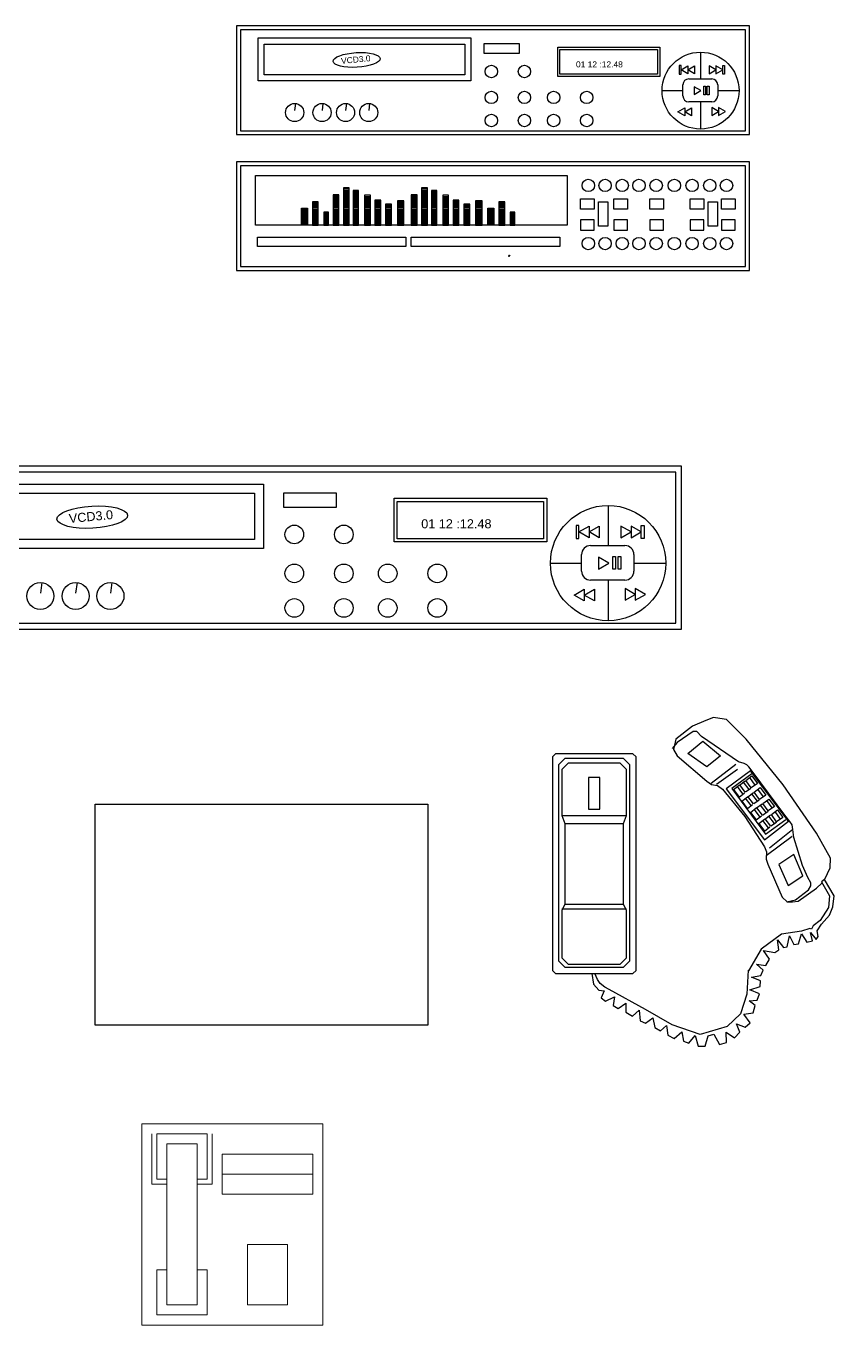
# Model space of a CAD drawing. Header units: millimetres. Extents: x 1474 to 2240, y 2278 to 2630.
# Drawn here: x 2227.785 to 2229.794, y 2605.473 to 2608.701 of the extents above; entities that cross this region are included whole.
import ezdxf

# ---------------------------------------------------------------- set-up
doc = ezdxf.new("R2010")
doc.units = ezdxf.units.MM
for name, color, linetype in [('2D', 7, 'Continuous'), ('B-FURNITURE', 22, 'Continuous'), ('LAYER5', 23, 'Continuous'), ('TEFRIŞ', 11, 'Continuous'), ('复线', 6, 'Continuous'), ('家', 40, 'Continuous'), ('尺寸', 5, 'Continuous'), ('辅助线', 1, 'Continuous'), ('门窗', 2, 'Continuous')]:
    doc.layers.add(name, color=color, linetype=linetype)
doc.styles.get("Standard").update_dxf_attribs({"font": 'arial.ttf'})

# ---------------------------------------------------------------- blocks, each defined once
blk = doc.blocks.new('33')
at = {"layer": 'TEFRIŞ'}
for p, q in [((-1014, -318), (-1014, -88)), ((-951, -318), (-1014, -318)), ((-1013, -87), (-833, -87)), ((-1005, -309), (-1005, -97)), ((-1005, -158), (-949, -158)), ((-949, -209), (-1005, -209)), ((-949, -259), (-1005, -259)), ((-949, -309), (-1005, -309)), ((-1004, -96), (-842, -96)), ((-951, -150), (-951, -158)), ((-942, -150), (-951, -150)), ((-951, -309), (-951, -318)), ((-949, -158), (-949, -309)), ((-942, -152), (-942, -96)), ((-842, -152), (-942, -152)), ((-892, -152), (-892, -96)), ((-842, -96), (-842, -152)), ((-833, -150), (-842, -150)), ((-833, -87), (-833, -150))]:
    blk.add_line(p, q, dxfattribs=at)
at = {"layer": 'TEFRIŞ', "color": 8}
for p, q in [((-842, -104), (-1005, -104)), ((-842, -106), (-1005, -106)), ((-997, -96), (-997, -309)), ((-995, -96), (-995, -309))]:
    blk.add_line(p, q, dxfattribs=at)
at = {"layer": 'TEFRIŞ'}
for centre in [(-1013, -88), (-1004, -97)]:
    blk.add_arc(centre, 1, 90, 180, dxfattribs=at)
blk = doc.blocks.new('COMODA-P01')
at = {"xscale": 1.00000033854e-05, "yscale": 1.00000033854e-05, "zscale": 1.00000033854e-05}
blk.add_blockref('33', (232.9698, 226.3412), dxfattribs=at)
blk = doc.blocks.new('A$C172B490B')
at = {"color": 1, "ltscale": 0.5}
for p, q in [((850, 180), (0, 180)), ((0, 180), (0, 0)), ((850, 0), (850, 180)), ((35.8, 89.1), (35.8, 160.1)), ((35.8, 160.1), (388, 160.1)), ((388, 160.1), (388, 89.1)), ((410.4, 134.3), (410.4, 150.7)), ((410.4, 150.7), (468.2, 150.7)), ((468.2, 150.7), (468.2, 134.3)), ((468.2, 134.3), (410.4, 134.3)), ((388, 89.1), (35.8, 89.1)), ((0, 0), (850, 0))]:
    blk.add_line(p, q, dxfattribs=at)
at = {"color": 8, "ltscale": 0.5}
for p, q in [((843.5, 173.5), (6.5, 173.5)), ((6.5, 173.5), (6.5, 6.5)), ((843.5, 6.5), (843.5, 173.5)), ((45.8, 99.1), (45.8, 150.1)), ((45.8, 150.1), (378, 150.1)), ((378, 150.1), (378, 99.1)), ((535.8, 141.1), (697.6, 141.1)), ((535.8, 99.9), (535.8, 141.1)), ((697.6, 141.1), (697.6, 99.9)), ((768.8, 136.6), (768.8, 92.4)), ((378, 99.1), (45.8, 99.1)), ((697.6, 99.9), (535.8, 99.9)), ((749.5, 92.4), (787.3, 92.4)), ((705, 72.9), (739.5, 72.9)), ((739.5, 64.1), (739.5, 82.4)), ((797.3, 82.4), (797.3, 64.1)), ((797.3, 72.9), (832.5, 72.9)), ((97.7, 51.5), (96.1, 39.8)), ((143, 51.5), (141.5, 39.8)), ((182.1, 51.5), (180.5, 39.8)), ((220.4, 51.5), (218.9, 39.8)), ((787.3, 54.1), (749.5, 54.1)), ((768.8, 54.1), (768.8, 9.1)), ((6.5, 6.5), (843.5, 6.5))]:
    blk.add_line(p, q, dxfattribs=at)
at = {"color": 1, "ltscale": 0.5}
for centre, radius in [((768.8, 72.9), 63.7), ((422.1, 104.6), 10.3), ((476.8, 104.6), 10.3), ((422.1, 61.6), 10.3), ((476.8, 61.6), 10.3), ((525.3, 61.6), 10.3), ((580, 61.6), 10.3), ((96.1, 36.6), 15), ((141.5, 36.6), 15), ((180.5, 36.6), 15), ((218.9, 36.6), 15), ((422.1, 23.4), 10.3), ((476.8, 23.4), 10.3), ((525.3, 23.4), 10.3), ((580, 23.4), 10.3)]:
    blk.add_circle(centre, radius, dxfattribs=at)
at = {"color": 8, "ltscale": 0.5}
for centre, start, end in [((749.5, 82.4), 90, 180), ((787.3, 82.4), 0, 90), ((749.5, 64.1), 180, 270), ((787.3, 64.1), 270, 0)]:
    blk.add_arc(centre, 10, start, end, dxfattribs=at)
at = {"color": 1, "ltscale": 0.5}
blk.add_ellipse((198.9, 123.7), major_axis=(39, 2.2), ratio=0.312529, dxfattribs=at)
at = {"layer": '辅助线'}
for p, q in [((532.3, 144.6), (701.1, 144.6)), ((532.3, 96.4), (532.3, 144.6)), ((701.1, 144.6), (701.1, 96.4)), ((733.5, 114.5), (733.5, 100.2)), ((736.5, 114.5), (733.5, 114.5)), ((736.5, 100.2), (736.5, 114.5)), ((736.5, 107.4), (747.8, 113.9)), ((747.8, 100.9), (736.5, 107.4)), ((747.8, 107.4), (759, 113.9)), ((747.8, 113.9), (747.8, 100.9)), ((759, 100.9), (747.8, 107.4)), ((759, 113.9), (759, 100.9)), ((783, 113.9), (783, 100.9)), ((794.3, 107.4), (783, 113.9)), ((783, 100.9), (794.3, 107.4)), ((794.3, 113.9), (794.3, 100.9)), ((805.5, 107.4), (794.3, 113.9)), ((794.3, 100.9), (805.5, 107.4)), ((805.5, 100.2), (805.5, 114.5)), ((805.5, 114.5), (808.5, 114.5)), ((808.5, 114.5), (808.5, 100.2)), ((701.1, 96.4), (532.3, 96.4)), ((733.5, 100.2), (736.5, 100.2)), ((808.5, 100.2), (805.5, 100.2)), ((758.3, 79.4), (758.3, 66.4)), ((769.5, 72.9), (758.3, 79.4)), ((758.3, 66.4), (769.5, 72.9)), ((774, 66.1), (774, 80.4)), ((774, 80.4), (777, 80.4)), ((777, 80.4), (777, 66.1)), ((780, 66.1), (780, 80.4)), ((780, 80.4), (783, 80.4)), ((783, 80.4), (783, 66.1)), ((777, 66.1), (774, 66.1)), ((783, 66.1), (780, 66.1)), ((731.3, 37.7), (742.5, 44.2)), ((742.5, 44.2), (742.5, 31.2)), ((742.5, 37.7), (753.8, 44.2)), ((753.8, 44.2), (753.8, 31.2)), ((787.5, 44.9), (787.5, 31.9)), ((798.8, 38.4), (787.5, 44.9)), ((798.8, 44.9), (798.8, 31.9)), ((810, 38.4), (798.8, 44.9)), ((742.5, 31.2), (731.3, 37.7)), ((753.8, 31.2), (742.5, 37.7)), ((787.5, 31.9), (798.8, 38.4)), ((798.8, 31.9), (810, 38.4))]:
    blk.add_line(p, q, dxfattribs=at)
at = {"layer": 'LAYER5'}
blk.add_text('VCD3.0', height=10, rotation=5.2712, dxfattribs=at).set_placement((173.5, 117.2))
blk.add_text('01 12 :12.48', height=10, dxfattribs=at).set_placement((562.3, 111.4))
blk = doc.blocks.new('C-2PHN01')
at = {"layer": '2D', "color": 0, "linetype": 'ByBlock'}
for p, q in [((20.6, 182.1), (12.8, 179)), ((26.7, 181.1), (20.6, 182.1)), ((33.5, 180), (26.7, 181.1)), ((-0.2, 173.6), (-16.8, 160.6)), ((0.2, 168.1), (-15.5, 157.2)), ((12.8, 179), (-0.2, 173.6)), ((3.9, 168.1), (0.2, 168.1)), ((8.7, 163.4), (3.9, 168.1)), ((40, 173.6), (33.5, 180)), ((52.9, 160.6), (40, 173.6)), ((-15.5, 157.2), (-20.6, 151.4)), ((-16.8, 160.6), (-19.2, 150.4)), ((-4.9, 146.3), (10.1, 158.6)), ((45.5, 138.2), (8.7, 163.4)), ((10.1, 158.6), (27.4, 143.9)), ((89.7, 115.3), (52.9, 160.6)), ((-136.6, 146.1), (-139.7, 143)), ((-139.7, 143), (-139.7, -69.4)), ((-59.5, 146.1), (-136.6, 146.1)), ((-56.4, 143), (-59.5, 146.1)), ((-56.4, -69.4), (-56.4, 143)), ((-19.2, 150.4), (-15.5, 143.9)), ((-15.5, 143.9), (13.8, 118.7)), ((13.8, 133), (-4.9, 146.3)), ((27.4, 143.9), (13.8, 133)), ((-127.2, 141.4), (-133.5, 135.1)), ((-133.5, 135.1), (-133.5, -59.9)), ((-124, 136.7), (-130.3, 130.4)), ((-130.3, 130.4), (-130.3, 84.8)), ((-69, 141.4), (-127.2, 141.4)), ((-124, 136.7), (-124, 136.7)), ((-72.1, 136.7), (-124, 136.7)), ((-65.8, 130.4), (-72.1, 136.7)), ((-62.7, 135.1), (-69, 141.4)), ((-65.8, 84.8), (-65.8, 130.4)), ((-62.7, -59.9), (-62.7, 135.1)), ((18.2, 117), (42.7, 135.8)), ((23.7, 116), (44.4, 130.7)), ((51.2, 136.4), (45.5, 138.2)), ((53.6, 135.1), (51.2, 136.4)), ((55.7, 133), (53.6, 135.1)), ((60.1, 127.6), (55.7, 133)), ((-92.6, 122.5), (-103.6, 122.5)), ((-103.6, 122.5), (-103.6, 91.1)), ((-92.6, 91.1), (-92.6, 122.5)), ((13.8, 118.7), (18.6, 115.7)), ((57.4, 129), (33.2, 111.2)), ((58.7, 126.2), (38.7, 111.6)), ((46.4, 115), (52.1, 119.2)), ((50.1, 117.9), (55.7, 110.5)), ((52.8, 119.5), (58.8, 124)), ((58, 112.1), (52.8, 119.5)), ((56.2, 122.4), (61.7, 115)), ((95.2, 79.2), (57.4, 129)), ((64.3, 116.6), (58, 112.1)), ((58.8, 124), (64.3, 116.6)), ((91.4, 85), (60.1, 127.6)), ((18.6, 115.7), (24.4, 114.6)), ((24.4, 114.6), (29.5, 110.9)), ((29.5, 110.9), (51.6, 83.7)), ((33.2, 111.2), (71.3, 60.5)), ((38.7, 111.6), (72.3, 66.3)), ((40.4, 110.5), (46.1, 115)), ((40.4, 110.5), (46, 103.1)), ((44, 113.5), (49.5, 106.1)), ((46.1, 103.1), (51.4, 107.3)), ((46.3, 115.3), (51.8, 107.9)), ((48.6, 99), (54.3, 103.4)), ((52.4, 108.1), (57.8, 111.9)), ((54.5, 103.7), (60, 96.3)), ((54.6, 103.4), (60.3, 107.6)), ((58.3, 106.4), (63.9, 99)), ((60.9, 107.9), (66.9, 112.4)), ((66.2, 100.5), (60.9, 107.9)), ((64.3, 110.8), (69.9, 103.4)), ((72.5, 105), (66.2, 100.5)), ((66.9, 112.4), (72.5, 105)), ((123.1, 67), (89.7, 115.3)), ((-103.6, 91.1), (-92.6, 91.1)), ((48.6, 99), (54.1, 91.6)), ((52.1, 101.9), (57.7, 94.5)), ((54.3, 91.6), (59.5, 95.7)), ((57.4, 87.7), (63.1, 92.2)), ((60.6, 96.5), (66, 100.4)), ((60.9, 90.6), (66.5, 83.2)), ((63.2, 92.5), (68.8, 85.1)), ((63.4, 92.2), (69.1, 96.3)), ((67.1, 95.1), (72.7, 87.7)), ((69.7, 96.6), (75.7, 101.1)), ((75, 89.2), (69.7, 96.6)), ((73.1, 99.6), (78.7, 92.2)), ((81.3, 93.7), (75, 89.2)), ((75.7, 101.1), (81.3, 93.7)), ((-130.3, 84.8), (-127.2, 76.9)), ((-130.3, 84.8), (-65.8, 84.8)), ((-69, 76.9), (-65.8, 84.8)), ((51.6, 83.7), (71.3, 53.7)), ((57.4, 87.7), (62.9, 80.3)), ((63.1, 80.3), (68.3, 84.5)), ((65.7, 76.7), (71.4, 81.2)), ((69.3, 79.7), (74.8, 72.3)), ((69.4, 85.2), (74.8, 89.1)), ((71.3, 60.5), (95.2, 79.2)), ((71.6, 81.5), (77.1, 74.1)), ((71.7, 81.2), (77.4, 85.4)), ((72.3, 66.3), (92.4, 80.6)), ((75.4, 84.1), (81, 76.7)), ((77.7, 74.3), (83.1, 78.1)), ((78.1, 85.7), (84.1, 90.2)), ((83.3, 78.3), (78.1, 85.7)), ((81.4, 88.6), (87, 81.2)), ((89.6, 82.8), (83.3, 78.3)), ((84.1, 90.2), (89.6, 82.8)), ((96.5, 78.9), (91.4, 85)), ((98.9, 75.5), (96.5, 78.9)), ((-127.2, 76.9), (-69, 76.9)), ((-127.2, 76.9), (-127.2, -3.3)), ((-69, -3.3), (-69, 76.9)), ((65.7, 76.7), (71.3, 69.3)), ((71.4, 69.3), (76.7, 73.5)), ((99.6, 70.7), (76.1, 52.3)), ((99.6, 70.7), (98.9, 75.5)), ((100.3, 62.9), (99.6, 70.7)), ((137, 42.4), (123.1, 67)), ((71.3, 53.7), (73.4, 48.6)), ((73, 44.8), (98.9, 64.2)), ((109.1, 35), (100.3, 62.9)), ((73.4, 48.6), (73, 41.4)), ((73, 41.4), (74.7, 36.3)), ((100.3, 45.8), (85.6, 36)), ((109.5, 24.7), (100.3, 45.8)), ((136.7, 32.6), (137, 42.4)), ((74.7, 36.3), (88.7, 3.6)), ((85.6, 36), (94.8, 15.2)), ((114.2, 23), (109.1, 35)), ((131.2, 21.3), (136.7, 32.6)), ((94.8, 15.2), (109.5, 24.7)), ((117.3, 17.9), (114.2, 23)), ((114.9, 10.8), (117.3, 14.9)), ((117.3, 14.9), (117.3, 17.9)), ((123.1, 12.5), (128.2, 17.6)), ((130.8, 21.1), (127.8, 18.8)), ((127.8, 18.8), (135.9, 4.9)), ((140.4, 4.7), (130.8, 21.1)), ((88.7, 3.6), (93.8, -1.2)), ((93.5, -1.2), (102, 0.9)), ((102, 0.9), (114.9, 10.8)), ((104.7, -0.5), (123.1, 12.5)), ((135.9, 4.9), (134.8, -6.6)), ((139.3, -6), (140.4, 4.7)), ((-127.2, -3.3), (-130.3, -9.6)), ((-130.3, -8), (-65.8, -8)), ((-130.3, -9.6), (-130.3, -56.8)), ((-127.2, -3.3), (-69, -3.3)), ((-65.8, -9.6), (-69, -3.3)), ((-65.8, -56.8), (-65.8, -9.6)), ((93.8, -1.2), (99.2, -1.2)), ((99.2, -1.2), (104.7, -0.5)), ((134.8, -6.6), (126.5, -19.7)), ((135.9, -14.3), (139.3, -6)), ((119.7, -24.8), (118, -28.4)), ((126.5, -19.7), (119.7, -24.8)), ((123.7, -29.9), (127.8, -23.3)), ((127.8, -23.3), (135.9, -14.3)), ((88.3, -33.3), (68, -48.1)), ((108.2, -30.3), (88.3, -33.3)), ((93.9, -45.7), (96, -34.8)), ((96, -34.8), (100.3, -43.6)), ((105.2, -42.9), (108, -32.9)), ((108, -32.9), (113.5, -41.2)), ((116.5, -27.6), (108.2, -30.3)), ((118, -28.4), (116.5, -27.6)), ((117.1, -31.6), (122.7, -38.7)), ((119, -40), (117.1, -31.6)), ((122.7, -38.7), (124.8, -35.7)), ((124.8, -35.7), (123.7, -29.9)), ((68, -48.1), (55.2, -69.6)), ((70.4, -49.6), (81.7, -51.5)), ((76.2, -58.1), (70.4, -49.6)), ((81.7, -51.5), (85.5, -48.9)), ((85.5, -48.9), (84.1, -38.9)), ((84.1, -38.9), (90, -46.6)), ((90, -46.6), (93.9, -45.7)), ((100.3, -43.6), (105.2, -42.9)), ((113.5, -41.2), (119, -40)), ((-133.5, -59.9), (-127.2, -66.2)), ((-130.3, -56.8), (-124, -63.1)), ((-124, -63.1), (-72.1, -63.1)), ((-72.1, -63.1), (-65.8, -56.8)), ((-69, -66.2), (-62.7, -59.9)), ((63.4, -63), (72.5, -64.5)), ((70, -69.2), (63.4, -63)), ((72.5, -64.5), (76.2, -58.1)), ((-139.7, -69.4), (-136.6, -72.5)), ((-136.6, -72.5), (-59.5, -72.5)), ((-127.2, -66.2), (-69, -66.2)), ((-100.4, -72.5), (-98.8, -83.1)), ((-94.9, -78.2), (-97.3, -72.5)), ((-59.5, -72.5), (-56.4, -69.4)), ((55.1, -69), (53.8, -92.9)), ((58.2, -76), (67.6, -74.5)), ((67.4, -79.5), (58.2, -76)), ((67.6, -74.5), (70, -69.2)), ((-98.8, -83.1), (-93.6, -89)), ((-92, -82.4), (-94.9, -78.2)), ((-93.6, -89), (-88.1, -89.6)), ((-87.4, -86), (-92, -82.4)), ((-88.1, -89.6), (-91, -96.5)), ((-83.2, -88.3), (-87.4, -86)), ((-47.2, -108.3), (-83.2, -88.3)), ((56.7, -88.6), (66.8, -85.4)), ((66.3, -92.5), (56.7, -88.6)), ((66.8, -85.4), (67.4, -79.5)), ((-91, -96.5), (-86.7, -99.7)), ((-86.7, -99.7), (-77.9, -95.5)), ((-77.9, -95.5), (-79.2, -104.3)), ((-74.3, -107.3), (-66.5, -101.7)), ((-66.5, -101.7), (-66.5, -110.9)), ((53.8, -92.9), (47.3, -112.5)), ((56.1, -99.4), (64, -98.7)), ((62, -104.3), (56.1, -99.4)), ((64, -98.7), (66.3, -92.5)), ((-79.2, -104.3), (-74.3, -107.3)), ((-66.5, -110.9), (-59.9, -114.8)), ((-59.9, -114.8), (-53.4, -108.9)), ((-53.4, -108.9), (-52.4, -119.4)), ((-20.7, -123.3), (-47.2, -108.3)), ((47.3, -112.5), (34.2, -124.9)), ((50.6, -112.8), (60, -111.5)), ((57.1, -121.3), (50.6, -112.8)), ((60, -111.5), (62, -104.3)), ((-52.4, -119.4), (-46.9, -121.7)), ((-46.9, -121.7), (-39.7, -116.4)), ((-39.7, -116.4), (-37.7, -125.9)), ((-37.7, -125.9), (-32.2, -129.5)), ((-32.2, -129.5), (-26.3, -124)), ((-26.3, -124), (-25, -133.8)), ((7.4, -133.1), (-20.7, -123.3)), ((34.2, -124.9), (7.4, -133.1)), ((46.6, -130.8), (43.4, -122.3)), ((43.4, -122.3), (52.2, -125.6)), ((52.2, -125.6), (57.1, -121.3)), ((-25, -133.8), (-18.4, -137)), ((-18.4, -137), (-10.9, -130.2)), ((-10.9, -130.2), (-9.3, -139.7)), ((-9.3, -139.7), (-4, -141.6)), ((-4, -141.6), (2.2, -134.1)), ((2.2, -134.1), (5.4, -144.6)), ((12.3, -144.6), (15.3, -134.4)), ((15.3, -134.4), (20.8, -132.5)), ((20.8, -132.5), (26.4, -142.9)), ((26.4, -142.9), (33.6, -141)), ((33.2, -130.8), (41.4, -136.4)), ((33.6, -141), (33.2, -130.8)), ((41.4, -136.4), (46.6, -130.8)), ((5.4, -144.6), (12.3, -144.6))]:
    blk.add_line(p, q, dxfattribs=at)

msp = doc.modelspace()

# ---------------------------------------------------------------- linework, layer by layer
at = {"layer": 'B-FURNITURE', "color": 253, "linetype": 'Continuous', "lineweight": 9}
for p, q in [((2228.0726, 2605.973), (2228.5226, 2605.973)), ((2228.0726, 2605.473), (2228.0726, 2605.973)), ((2228.0976, 2605.948), (2228.0976, 2605.823)), ((2228.2351, 2605.948), (2228.1101, 2605.948)), ((2228.1101, 2605.948), (2228.1101, 2605.8355)), ((2228.2351, 2605.8355), (2228.2351, 2605.948)), ((2228.2476, 2605.823), (2228.2476, 2605.948)), ((2228.5226, 2605.973), (2228.5226, 2605.473)), ((2228.1351, 2605.923), (2228.2101, 2605.923)), ((2228.1351, 2605.923), (2228.1351, 2605.523)), ((2228.2101, 2605.523), (2228.2101, 2605.923)), ((2228.2726, 2605.898), (2228.2726, 2605.798)), ((2228.4976, 2605.898), (2228.2726, 2605.898)), ((2228.4976, 2605.798), (2228.4976, 2605.898)), ((2228.0976, 2605.823), (2228.1351, 2605.823)), ((2228.1101, 2605.8355), (2228.1351, 2605.8355)), ((2228.2101, 2605.8355), (2228.2351, 2605.8355)), ((2228.2101, 2605.823), (2228.2476, 2605.823)), ((2228.2726, 2605.848), (2228.4976, 2605.848)), ((2228.2726, 2605.798), (2228.4976, 2605.798)), ((2228.3351, 2605.673), (2228.3351, 2605.523)), ((2228.4351, 2605.673), (2228.3351, 2605.673)), ((2228.4351, 2605.523), (2228.4351, 2605.673)), ((2228.1101, 2605.498), (2228.1101, 2605.6105)), ((2228.1101, 2605.6105), (2228.1351, 2605.6105)), ((2228.2101, 2605.6105), (2228.2351, 2605.6105)), ((2228.2351, 2605.6105), (2228.2351, 2605.498)), ((2228.2351, 2605.498), (2228.1101, 2605.498)), ((2228.1351, 2605.523), (2228.2101, 2605.523)), ((2228.3351, 2605.523), (2228.4351, 2605.523)), ((2228.5226, 2605.473), (2228.0726, 2605.473))]:
    msp.add_line(p, q, dxfattribs=at)
at = {"layer": '复线'}
for p, q in [((2228.9241, 2608.6329), (2228.9241, 2608.6576)), ((2228.9241, 2608.6576), (2229.0109, 2608.6576)), ((2229.0109, 2608.6576), (2229.0109, 2608.6329)), ((2229.0109, 2608.6329), (2228.9241, 2608.6329)), ((2228.455, 2608.5087), (2228.4527, 2608.4911)), ((2228.523, 2608.5087), (2228.5207, 2608.4911)), ((2228.5817, 2608.5087), (2228.5793, 2608.4911)), ((2228.6391, 2608.5087), (2228.6368, 2608.4911)), ((2229.163, 2608.2464), (2229.163, 2608.2721)), ((2229.163, 2608.2721), (2229.1972, 2608.2721)), ((2229.1972, 2608.2721), (2229.1972, 2608.2464)), ((2229.2461, 2608.2464), (2229.2461, 2608.2721)), ((2229.2461, 2608.2721), (2229.2804, 2608.2721)), ((2229.2804, 2608.2721), (2229.2804, 2608.2464)), ((2229.3354, 2608.2464), (2229.3354, 2608.2721)), ((2229.3354, 2608.2721), (2229.3696, 2608.2721)), ((2229.3696, 2608.2721), (2229.3696, 2608.2464)), ((2229.4356, 2608.2464), (2229.4356, 2608.2721)), ((2229.4356, 2608.2721), (2229.4698, 2608.2721)), ((2229.4698, 2608.2721), (2229.4698, 2608.2464)), ((2229.5138, 2608.2464), (2229.5138, 2608.2721)), ((2229.5138, 2608.2721), (2229.5481, 2608.2721)), ((2229.5481, 2608.2721), (2229.5481, 2608.2464)), ((2229.1972, 2608.2464), (2229.163, 2608.2464)), ((2229.2082, 2608.2037), (2229.2082, 2608.2647)), ((2229.2082, 2608.2647), (2229.2315, 2608.2647)), ((2229.2315, 2608.2647), (2229.2315, 2608.2037)), ((2229.2804, 2608.2464), (2229.2461, 2608.2464)), ((2229.3696, 2608.2464), (2229.3354, 2608.2464)), ((2229.4698, 2608.2464), (2229.4356, 2608.2464)), ((2229.4808, 2608.2037), (2229.4808, 2608.2647)), ((2229.4808, 2608.2647), (2229.5041, 2608.2647)), ((2229.5041, 2608.2647), (2229.5041, 2608.2037)), ((2229.5481, 2608.2464), (2229.5138, 2608.2464)), ((2229.163, 2608.2195), (2229.163, 2608.1939)), ((2229.1972, 2608.2195), (2229.163, 2608.2195)), ((2229.1972, 2608.1939), (2229.1972, 2608.2195)), ((2229.2461, 2608.2195), (2229.2461, 2608.1939)), ((2229.2804, 2608.2195), (2229.2461, 2608.2195)), ((2229.2804, 2608.1939), (2229.2804, 2608.2195)), ((2229.3354, 2608.2195), (2229.3354, 2608.1939)), ((2229.3696, 2608.2195), (2229.3354, 2608.2195)), ((2229.3696, 2608.1939), (2229.3696, 2608.2195)), ((2229.4356, 2608.2195), (2229.4356, 2608.1939)), ((2229.4698, 2608.2195), (2229.4356, 2608.2195)), ((2229.4698, 2608.1939), (2229.4698, 2608.2195)), ((2229.5138, 2608.2195), (2229.5138, 2608.1939)), ((2229.5481, 2608.2195), (2229.5138, 2608.2195)), ((2229.5481, 2608.1939), (2229.5481, 2608.2195)), ((2228.3599, 2608.1768), (2228.7291, 2608.1768)), ((2228.3599, 2608.1536), (2228.3599, 2608.1768)), ((2228.7291, 2608.1768), (2228.7291, 2608.1536)), ((2228.7425, 2608.1536), (2228.7425, 2608.1768)), ((2228.7425, 2608.1768), (2229.1117, 2608.1768)), ((2229.1117, 2608.1768), (2229.1117, 2608.1536)), ((2229.163, 2608.1939), (2229.1972, 2608.1939)), ((2229.2315, 2608.2037), (2229.2082, 2608.2037)), ((2229.2461, 2608.1939), (2229.2804, 2608.1939)), ((2229.3354, 2608.1939), (2229.3696, 2608.1939)), ((2229.4356, 2608.1939), (2229.4698, 2608.1939)), ((2229.5041, 2608.2037), (2229.4808, 2608.2037)), ((2229.5138, 2608.1939), (2229.5481, 2608.1939)), ((2228.7291, 2608.1536), (2228.3599, 2608.1536)), ((2229.1117, 2608.1536), (2228.7425, 2608.1536))]:
    msp.add_line(p, q, dxfattribs=at)
for centre, radius in [((2228.9417, 2608.5884), 0.0154), ((2229.0238, 2608.5884), 0.0154), ((2228.9417, 2608.5239), 0.0154), ((2229.0238, 2608.5239), 0.0154), ((2229.0965, 2608.5239), 0.0154), ((2229.1786, 2608.5239), 0.0154), ((2228.4527, 2608.4864), 0.0225), ((2228.5207, 2608.4864), 0.0225), ((2228.5793, 2608.4864), 0.0225), ((2228.6368, 2608.4864), 0.0225), ((2228.9417, 2608.4665), 0.0154), ((2229.0238, 2608.4665), 0.0154), ((2229.0965, 2608.4665), 0.0154), ((2229.1786, 2608.4665), 0.0154), ((2229.1827, 2608.3052), 0.0154), ((2229.2243, 2608.3052), 0.0154), ((2229.267, 2608.3052), 0.0154), ((2229.3086, 2608.3052), 0.0154), ((2229.3514, 2608.3052), 0.0154), ((2229.3966, 2608.3052), 0.0154), ((2229.4406, 2608.3052), 0.0154), ((2229.4846, 2608.3052), 0.0154), ((2229.5262, 2608.3052), 0.0154), ((2229.1827, 2608.1607), 0.0154), ((2229.2243, 2608.1607), 0.0154), ((2229.267, 2608.1607), 0.0154), ((2229.3086, 2608.1607), 0.0154), ((2229.3514, 2608.1607), 0.0154), ((2229.3966, 2608.1607), 0.0154), ((2229.4406, 2608.1607), 0.0154), ((2229.4846, 2608.1607), 0.0154), ((2229.5262, 2608.1607), 0.0154)]:
    msp.add_circle(centre, radius, dxfattribs=at)
at = {"layer": '家', "linetype": 'Continuous'}
for p, q in [((2227.9564, 2606.7673), (2228.7834, 2606.7673)), ((2227.9564, 2606.2181), (2227.9564, 2606.7673)), ((2228.7834, 2606.7673), (2228.7834, 2606.2181)), ((2228.7834, 2606.2181), (2227.9564, 2606.2181))]:
    msp.add_line(p, q, dxfattribs=at)
at = {"layer": '尺寸'}
for p, q in [((2229.5835, 2608.7015), (2228.3085, 2608.7015)), ((2228.3085, 2608.7015), (2228.3085, 2608.4315)), ((2229.5738, 2608.6917), (2228.3183, 2608.6917)), ((2228.3183, 2608.6917), (2228.3183, 2608.4412)), ((2229.5738, 2608.4412), (2229.5738, 2608.6917)), ((2229.5835, 2608.4315), (2229.5835, 2608.7015)), ((2228.3622, 2608.6716), (2228.8906, 2608.6716)), ((2228.3622, 2608.5651), (2228.3622, 2608.6716)), ((2228.8906, 2608.6716), (2228.8906, 2608.5651)), ((2228.3772, 2608.6566), (2228.8756, 2608.6566)), ((2228.3772, 2608.5801), (2228.3772, 2608.6566)), ((2228.8756, 2608.6566), (2228.8756, 2608.5801)), ((2228.8906, 2608.5651), (2228.3622, 2608.5651)), ((2228.8756, 2608.5801), (2228.3772, 2608.5801)), ((2228.3085, 2608.4315), (2229.5835, 2608.4315)), ((2228.3183, 2608.4412), (2229.5738, 2608.4412)), ((2229.5835, 2608.364), (2228.3085, 2608.364)), ((2228.3085, 2608.364), (2228.3085, 2608.094)), ((2229.5738, 2608.3542), (2228.3183, 2608.3542)), ((2228.3183, 2608.3542), (2228.3183, 2608.1037)), ((2229.5738, 2608.1037), (2229.5738, 2608.3542)), ((2229.5835, 2608.094), (2229.5835, 2608.364)), ((2228.355, 2608.3295), (2229.13, 2608.3295)), ((2228.355, 2608.2061), (2228.355, 2608.3295)), ((2229.13, 2608.3295), (2229.13, 2608.2061)), ((2228.5481, 2608.2818), (2228.5481, 2608.2061)), ((2228.5628, 2608.2818), (2228.5481, 2608.2818)), ((2228.5628, 2608.2061), (2228.5628, 2608.2818)), ((2228.5738, 2608.299), (2228.5738, 2608.2061)), ((2228.5885, 2608.299), (2228.5738, 2608.299)), ((2228.5885, 2608.2061), (2228.5885, 2608.299)), ((2228.5983, 2608.2928), (2228.5983, 2608.2061)), ((2228.6117, 2608.2928), (2228.5983, 2608.2928)), ((2228.6117, 2608.2061), (2228.6117, 2608.2928)), ((2228.6264, 2608.2806), (2228.6264, 2608.2061)), ((2228.641, 2608.2806), (2228.6264, 2608.2806)), ((2228.641, 2608.2061), (2228.641, 2608.2806)), ((2228.7425, 2608.2818), (2228.7425, 2608.2061)), ((2228.7572, 2608.2818), (2228.7425, 2608.2818)), ((2228.7572, 2608.2061), (2228.7572, 2608.2818)), ((2228.7682, 2608.299), (2228.7682, 2608.2061)), ((2228.7828, 2608.299), (2228.7682, 2608.299)), ((2228.7828, 2608.2061), (2228.7828, 2608.299)), ((2228.7926, 2608.2928), (2228.7926, 2608.2061)), ((2228.8061, 2608.2928), (2228.7926, 2608.2928)), ((2228.8061, 2608.2061), (2228.8061, 2608.2928)), ((2228.8207, 2608.2806), (2228.8207, 2608.2061)), ((2228.8354, 2608.2806), (2228.8207, 2608.2806)), ((2228.8354, 2608.2061), (2228.8354, 2608.2806)), ((2228.4699, 2608.2489), (2228.4846, 2608.2489)), ((2228.4699, 2608.2061), (2228.4699, 2608.2489)), ((2228.4846, 2608.2489), (2228.4846, 2608.2061)), ((2228.4968, 2608.2647), (2228.4968, 2608.2061)), ((2228.5115, 2608.2647), (2228.4968, 2608.2647)), ((2228.5115, 2608.2061), (2228.5115, 2608.2647)), ((2228.5249, 2608.2391), (2228.5249, 2608.2061)), ((2228.5371, 2608.2391), (2228.5249, 2608.2391)), ((2228.5371, 2608.2061), (2228.5371, 2608.2391)), ((2228.652, 2608.2684), (2228.652, 2608.2061)), ((2228.6667, 2608.2684), (2228.652, 2608.2684)), ((2228.6667, 2608.2061), (2228.6667, 2608.2684)), ((2228.6789, 2608.2586), (2228.6789, 2608.2061)), ((2228.6936, 2608.2586), (2228.6789, 2608.2586)), ((2228.6936, 2608.2061), (2228.6936, 2608.2586)), ((2228.7083, 2608.2672), (2228.7083, 2608.2061)), ((2228.7242, 2608.2672), (2228.7083, 2608.2672)), ((2228.7242, 2608.2061), (2228.7242, 2608.2672)), ((2228.8464, 2608.2684), (2228.8464, 2608.2061)), ((2228.8611, 2608.2684), (2228.8464, 2608.2684)), ((2228.8611, 2608.2061), (2228.8611, 2608.2684)), ((2228.8733, 2608.2586), (2228.8733, 2608.2061)), ((2228.888, 2608.2586), (2228.8733, 2608.2586)), ((2228.888, 2608.2061), (2228.888, 2608.2586)), ((2228.9026, 2608.2672), (2228.9026, 2608.2061)), ((2228.9185, 2608.2672), (2228.9026, 2608.2672)), ((2228.9185, 2608.2061), (2228.9185, 2608.2672)), ((2228.9332, 2608.2489), (2228.9479, 2608.2489)), ((2228.9332, 2608.2061), (2228.9332, 2608.2489)), ((2228.9479, 2608.2489), (2228.9479, 2608.2061)), ((2228.9601, 2608.2647), (2228.9601, 2608.2061)), ((2228.9748, 2608.2647), (2228.9601, 2608.2647)), ((2228.9748, 2608.2061), (2228.9748, 2608.2647)), ((2228.9882, 2608.2391), (2228.9882, 2608.2061)), ((2229.0004, 2608.2391), (2228.9882, 2608.2391)), ((2229.0004, 2608.2061), (2229.0004, 2608.2391)), ((2229.13, 2608.2061), (2228.355, 2608.2061)), ((2228.4846, 2608.2061), (2228.4699, 2608.2061)), ((2228.4968, 2608.2061), (2228.5115, 2608.2061)), ((2228.5249, 2608.2061), (2228.5371, 2608.2061)), ((2228.5481, 2608.2061), (2228.5628, 2608.2061)), ((2228.5738, 2608.2061), (2228.5885, 2608.2061)), ((2228.5983, 2608.2061), (2228.6117, 2608.2061)), ((2228.6264, 2608.2061), (2228.641, 2608.2061)), ((2228.652, 2608.2061), (2228.6667, 2608.2061)), ((2228.6789, 2608.2061), (2228.6936, 2608.2061)), ((2228.7083, 2608.2061), (2228.7242, 2608.2061)), ((2228.7425, 2608.2061), (2228.7572, 2608.2061)), ((2228.7682, 2608.2061), (2228.7828, 2608.2061)), ((2228.7926, 2608.2061), (2228.8061, 2608.2061)), ((2228.8207, 2608.2061), (2228.8354, 2608.2061)), ((2228.8464, 2608.2061), (2228.8611, 2608.2061)), ((2228.8733, 2608.2061), (2228.888, 2608.2061)), ((2228.9026, 2608.2061), (2228.9185, 2608.2061)), ((2228.9479, 2608.2061), (2228.9332, 2608.2061)), ((2228.9601, 2608.2061), (2228.9748, 2608.2061)), ((2228.9882, 2608.2061), (2229.0004, 2608.2061)), ((2228.3085, 2608.094), (2229.5835, 2608.094)), ((2228.3183, 2608.1037), (2229.5738, 2608.1037))]:
    msp.add_line(p, q, dxfattribs=at)
msp.add_circle((2229.4617, 2608.5408), 0.0956, dxfattribs=at)
msp.add_ellipse((2228.6069, 2608.617), major_axis=(0.0585, 0.0034), ratio=0.312529, dxfattribs=at)
at = {"layer": '辅助线'}
for p, q in [((2229.107, 2608.5761), (2229.107, 2608.6484)), ((2229.107, 2608.6484), (2229.3602, 2608.6484)), ((2229.1122, 2608.5814), (2229.1122, 2608.6432)), ((2229.1122, 2608.6432), (2229.3549, 2608.6432)), ((2229.3549, 2608.6432), (2229.3549, 2608.5814)), ((2229.3602, 2608.6484), (2229.3602, 2608.5761)), ((2229.4088, 2608.6032), (2229.4088, 2608.5818)), ((2229.4133, 2608.6032), (2229.4088, 2608.6032)), ((2229.4133, 2608.5818), (2229.4133, 2608.6032)), ((2229.4133, 2608.5925), (2229.4302, 2608.6023)), ((2229.4302, 2608.6023), (2229.4302, 2608.5828)), ((2229.4302, 2608.5925), (2229.447, 2608.6023)), ((2229.447, 2608.6023), (2229.447, 2608.5828)), ((2229.483, 2608.6023), (2229.483, 2608.5828)), ((2229.4999, 2608.5925), (2229.483, 2608.6023)), ((2229.4999, 2608.6023), (2229.4999, 2608.5828)), ((2229.5168, 2608.5925), (2229.4999, 2608.6023)), ((2229.5168, 2608.5818), (2229.5168, 2608.6032)), ((2229.5168, 2608.6032), (2229.5213, 2608.6032)), ((2229.5213, 2608.6032), (2229.5213, 2608.5818)), ((2229.3602, 2608.5761), (2229.107, 2608.5761)), ((2229.3549, 2608.5814), (2229.1122, 2608.5814)), ((2229.4088, 2608.5818), (2229.4133, 2608.5818)), ((2229.4302, 2608.5828), (2229.4133, 2608.5925)), ((2229.447, 2608.5828), (2229.4302, 2608.5925)), ((2229.483, 2608.5828), (2229.4999, 2608.5925)), ((2229.4999, 2608.5828), (2229.5168, 2608.5925)), ((2229.5213, 2608.5818), (2229.5168, 2608.5818)), ((2229.4459, 2608.5505), (2229.4459, 2608.5311)), ((2229.4628, 2608.5408), (2229.4459, 2608.5505)), ((2229.4459, 2608.5311), (2229.4628, 2608.5408)), ((2229.4695, 2608.5307), (2229.4695, 2608.552)), ((2229.4695, 2608.552), (2229.474, 2608.552)), ((2229.474, 2608.5307), (2229.4695, 2608.5307)), ((2229.474, 2608.552), (2229.474, 2608.5307)), ((2229.4785, 2608.5307), (2229.4785, 2608.552)), ((2229.4785, 2608.552), (2229.483, 2608.552)), ((2229.483, 2608.5307), (2229.4785, 2608.5307)), ((2229.483, 2608.552), (2229.483, 2608.5307)), ((2229.4054, 2608.488), (2229.4223, 2608.4977)), ((2229.4223, 2608.4977), (2229.4223, 2608.4782)), ((2229.4223, 2608.488), (2229.4392, 2608.4977)), ((2229.4392, 2608.4977), (2229.4392, 2608.4782)), ((2229.4898, 2608.4988), (2229.4898, 2608.4793)), ((2229.5067, 2608.4891), (2229.4898, 2608.4988)), ((2229.5067, 2608.4988), (2229.5067, 2608.4793)), ((2229.5235, 2608.4891), (2229.5067, 2608.4988)), ((2229.4223, 2608.4782), (2229.4054, 2608.488)), ((2229.4392, 2608.4782), (2229.4223, 2608.488)), ((2229.4898, 2608.4793), (2229.5067, 2608.4891)), ((2229.5067, 2608.4793), (2229.5235, 2608.4891)), ((2228.5481, 2608.2811), (2228.5628, 2608.2811)), ((2228.5481, 2608.2778), (2228.5628, 2608.2778)), ((2228.5481, 2608.2744), (2228.5628, 2608.2744)), ((2228.5481, 2608.271), (2228.5628, 2608.271)), ((2228.5738, 2608.298), (2228.5885, 2608.298)), ((2228.5738, 2608.2946), (2228.5885, 2608.2946)), ((2228.5738, 2608.2913), (2228.5885, 2608.2913)), ((2228.5738, 2608.2879), (2228.5885, 2608.2879)), ((2228.5738, 2608.2845), (2228.5885, 2608.2845)), ((2228.5738, 2608.2811), (2228.5885, 2608.2811)), ((2228.5738, 2608.2778), (2228.5885, 2608.2778)), ((2228.5738, 2608.2744), (2228.5885, 2608.2744)), ((2228.5738, 2608.271), (2228.5885, 2608.271)), ((2228.5983, 2608.2913), (2228.6117, 2608.2913)), ((2228.5983, 2608.2879), (2228.6117, 2608.2879)), ((2228.5983, 2608.2845), (2228.6117, 2608.2845)), ((2228.5983, 2608.2811), (2228.6117, 2608.2811)), ((2228.5983, 2608.2778), (2228.6117, 2608.2778)), ((2228.5983, 2608.2744), (2228.6117, 2608.2744)), ((2228.5983, 2608.271), (2228.6117, 2608.271)), ((2228.6264, 2608.2778), (2228.641, 2608.2778)), ((2228.6264, 2608.2744), (2228.641, 2608.2744)), ((2228.6264, 2608.271), (2228.641, 2608.271)), ((2228.7425, 2608.2811), (2228.7572, 2608.2811)), ((2228.7425, 2608.2778), (2228.7572, 2608.2778)), ((2228.7425, 2608.2744), (2228.7572, 2608.2744)), ((2228.7425, 2608.271), (2228.7572, 2608.271)), ((2228.7682, 2608.298), (2228.7828, 2608.298)), ((2228.7682, 2608.2946), (2228.7828, 2608.2946)), ((2228.7682, 2608.2913), (2228.7828, 2608.2913)), ((2228.7682, 2608.2879), (2228.7828, 2608.2879)), ((2228.7682, 2608.2845), (2228.7828, 2608.2845)), ((2228.7682, 2608.2811), (2228.7828, 2608.2811)), ((2228.7682, 2608.2778), (2228.7828, 2608.2778)), ((2228.7682, 2608.2744), (2228.7828, 2608.2744)), ((2228.7682, 2608.271), (2228.7828, 2608.271)), ((2228.7926, 2608.2913), (2228.8061, 2608.2913)), ((2228.7926, 2608.2879), (2228.8061, 2608.2879)), ((2228.7926, 2608.2845), (2228.8061, 2608.2845)), ((2228.7926, 2608.2811), (2228.8061, 2608.2811)), ((2228.7926, 2608.2778), (2228.8061, 2608.2778)), ((2228.7926, 2608.2744), (2228.8061, 2608.2744)), ((2228.7926, 2608.271), (2228.8061, 2608.271)), ((2228.8207, 2608.2778), (2228.8354, 2608.2778)), ((2228.8207, 2608.2744), (2228.8354, 2608.2744)), ((2228.8207, 2608.271), (2228.8354, 2608.271)), ((2228.4699, 2608.2474), (2228.4846, 2608.2474)), ((2228.4699, 2608.244), (2228.4846, 2608.244)), ((2228.4699, 2608.2406), (2228.4846, 2608.2406)), ((2228.4968, 2608.2643), (2228.5115, 2608.2643)), ((2228.4968, 2608.2609), (2228.5115, 2608.2609)), ((2228.4968, 2608.2575), (2228.5115, 2608.2575)), ((2228.4968, 2608.2541), (2228.5115, 2608.2541)), ((2228.4968, 2608.2508), (2228.5115, 2608.2508)), ((2228.4968, 2608.2474), (2228.5115, 2608.2474)), ((2228.4968, 2608.244), (2228.5115, 2608.244)), ((2228.4968, 2608.2406), (2228.5115, 2608.2406)), ((2228.5481, 2608.2676), (2228.5628, 2608.2676)), ((2228.5481, 2608.2643), (2228.5628, 2608.2643)), ((2228.5481, 2608.2609), (2228.5628, 2608.2609)), ((2228.5481, 2608.2575), (2228.5628, 2608.2575)), ((2228.5481, 2608.2541), (2228.5628, 2608.2541)), ((2228.5481, 2608.2508), (2228.5628, 2608.2508)), ((2228.5481, 2608.2474), (2228.5628, 2608.2474)), ((2228.5481, 2608.244), (2228.5628, 2608.244)), ((2228.5481, 2608.2406), (2228.5628, 2608.2406)), ((2228.5738, 2608.2676), (2228.5885, 2608.2676)), ((2228.5738, 2608.2643), (2228.5885, 2608.2643)), ((2228.5738, 2608.2609), (2228.5885, 2608.2609)), ((2228.5738, 2608.2575), (2228.5885, 2608.2575)), ((2228.5738, 2608.2541), (2228.5885, 2608.2541)), ((2228.5738, 2608.2508), (2228.5885, 2608.2508)), ((2228.5738, 2608.2474), (2228.5885, 2608.2474)), ((2228.5738, 2608.244), (2228.5885, 2608.244)), ((2228.5738, 2608.2406), (2228.5885, 2608.2406)), ((2228.5983, 2608.2676), (2228.6117, 2608.2676)), ((2228.5983, 2608.2643), (2228.6117, 2608.2643)), ((2228.5983, 2608.2609), (2228.6117, 2608.2609)), ((2228.5983, 2608.2575), (2228.6117, 2608.2575)), ((2228.5983, 2608.2541), (2228.6117, 2608.2541)), ((2228.5983, 2608.2508), (2228.6117, 2608.2508)), ((2228.5983, 2608.2474), (2228.6117, 2608.2474)), ((2228.5983, 2608.244), (2228.6117, 2608.244)), ((2228.5983, 2608.2406), (2228.6117, 2608.2406)), ((2228.6264, 2608.2676), (2228.641, 2608.2676)), ((2228.6264, 2608.2643), (2228.641, 2608.2643)), ((2228.6264, 2608.2609), (2228.641, 2608.2609)), ((2228.6264, 2608.2575), (2228.641, 2608.2575)), ((2228.6264, 2608.2541), (2228.641, 2608.2541)), ((2228.6264, 2608.2508), (2228.641, 2608.2508)), ((2228.6264, 2608.2474), (2228.641, 2608.2474)), ((2228.6264, 2608.244), (2228.641, 2608.244)), ((2228.6264, 2608.2406), (2228.641, 2608.2406)), ((2228.652, 2608.2676), (2228.6667, 2608.2676)), ((2228.652, 2608.2643), (2228.6667, 2608.2643)), ((2228.652, 2608.2609), (2228.6667, 2608.2609)), ((2228.652, 2608.2575), (2228.6667, 2608.2575)), ((2228.652, 2608.2541), (2228.6667, 2608.2541)), ((2228.652, 2608.2508), (2228.6667, 2608.2508)), ((2228.652, 2608.2474), (2228.6667, 2608.2474)), ((2228.652, 2608.244), (2228.6667, 2608.244)), ((2228.652, 2608.2406), (2228.6667, 2608.2406)), ((2228.6789, 2608.2575), (2228.6936, 2608.2575)), ((2228.6789, 2608.2541), (2228.6936, 2608.2541)), ((2228.6789, 2608.2508), (2228.6936, 2608.2508)), ((2228.6789, 2608.2474), (2228.6936, 2608.2474)), ((2228.6789, 2608.244), (2228.6936, 2608.244)), ((2228.6789, 2608.2406), (2228.6936, 2608.2406)), ((2228.7083, 2608.2643), (2228.7242, 2608.2643)), ((2228.7083, 2608.2609), (2228.7242, 2608.2609)), ((2228.7083, 2608.2575), (2228.7242, 2608.2575)), ((2228.7083, 2608.2541), (2228.7242, 2608.2541)), ((2228.7083, 2608.2508), (2228.7242, 2608.2508)), ((2228.7083, 2608.2474), (2228.7242, 2608.2474)), ((2228.7083, 2608.244), (2228.7242, 2608.244)), ((2228.7083, 2608.2406), (2228.7242, 2608.2406)), ((2228.7425, 2608.2676), (2228.7572, 2608.2676)), ((2228.7425, 2608.2643), (2228.7572, 2608.2643)), ((2228.7425, 2608.2609), (2228.7572, 2608.2609)), ((2228.7425, 2608.2575), (2228.7572, 2608.2575)), ((2228.7425, 2608.2541), (2228.7572, 2608.2541)), ((2228.7425, 2608.2508), (2228.7572, 2608.2508)), ((2228.7425, 2608.2474), (2228.7572, 2608.2474)), ((2228.7425, 2608.244), (2228.7572, 2608.244)), ((2228.7425, 2608.2406), (2228.7572, 2608.2406)), ((2228.7682, 2608.2676), (2228.7828, 2608.2676)), ((2228.7682, 2608.2643), (2228.7828, 2608.2643)), ((2228.7682, 2608.2609), (2228.7828, 2608.2609)), ((2228.7682, 2608.2575), (2228.7828, 2608.2575)), ((2228.7682, 2608.2541), (2228.7828, 2608.2541)), ((2228.7682, 2608.2508), (2228.7828, 2608.2508)), ((2228.7682, 2608.2474), (2228.7828, 2608.2474)), ((2228.7682, 2608.244), (2228.7828, 2608.244)), ((2228.7682, 2608.2406), (2228.7828, 2608.2406)), ((2228.7926, 2608.2676), (2228.8061, 2608.2676)), ((2228.7926, 2608.2643), (2228.8061, 2608.2643)), ((2228.7926, 2608.2609), (2228.8061, 2608.2609)), ((2228.7926, 2608.2575), (2228.8061, 2608.2575)), ((2228.7926, 2608.2541), (2228.8061, 2608.2541)), ((2228.7926, 2608.2508), (2228.8061, 2608.2508)), ((2228.7926, 2608.2474), (2228.8061, 2608.2474)), ((2228.7926, 2608.244), (2228.8061, 2608.244)), ((2228.7926, 2608.2406), (2228.8061, 2608.2406)), ((2228.8207, 2608.2676), (2228.8354, 2608.2676)), ((2228.8207, 2608.2643), (2228.8354, 2608.2643)), ((2228.8207, 2608.2609), (2228.8354, 2608.2609)), ((2228.8207, 2608.2575), (2228.8354, 2608.2575)), ((2228.8207, 2608.2541), (2228.8354, 2608.2541)), ((2228.8207, 2608.2508), (2228.8354, 2608.2508)), ((2228.8207, 2608.2474), (2228.8354, 2608.2474)), ((2228.8207, 2608.244), (2228.8354, 2608.244)), ((2228.8207, 2608.2406), (2228.8354, 2608.2406)), ((2228.8464, 2608.2676), (2228.8611, 2608.2676)), ((2228.8464, 2608.2643), (2228.8611, 2608.2643)), ((2228.8464, 2608.2609), (2228.8611, 2608.2609)), ((2228.8464, 2608.2575), (2228.8611, 2608.2575)), ((2228.8464, 2608.2541), (2228.8611, 2608.2541)), ((2228.8464, 2608.2508), (2228.8611, 2608.2508)), ((2228.8464, 2608.2474), (2228.8611, 2608.2474)), ((2228.8464, 2608.244), (2228.8611, 2608.244)), ((2228.8464, 2608.2406), (2228.8611, 2608.2406)), ((2228.8733, 2608.2575), (2228.888, 2608.2575)), ((2228.8733, 2608.2541), (2228.888, 2608.2541)), ((2228.8733, 2608.2508), (2228.888, 2608.2508)), ((2228.8733, 2608.2474), (2228.888, 2608.2474)), ((2228.8733, 2608.244), (2228.888, 2608.244)), ((2228.8733, 2608.2406), (2228.888, 2608.2406)), ((2228.9026, 2608.2643), (2228.9185, 2608.2643)), ((2228.9026, 2608.2609), (2228.9185, 2608.2609)), ((2228.9026, 2608.2575), (2228.9185, 2608.2575)), ((2228.9026, 2608.2541), (2228.9185, 2608.2541)), ((2228.9026, 2608.2508), (2228.9185, 2608.2508)), ((2228.9026, 2608.2474), (2228.9185, 2608.2474)), ((2228.9026, 2608.244), (2228.9185, 2608.244)), ((2228.9026, 2608.2406), (2228.9185, 2608.2406)), ((2228.9332, 2608.2474), (2228.9479, 2608.2474)), ((2228.9332, 2608.244), (2228.9479, 2608.244)), ((2228.9332, 2608.2406), (2228.9479, 2608.2406)), ((2228.9601, 2608.2643), (2228.9748, 2608.2643)), ((2228.9601, 2608.2609), (2228.9748, 2608.2609)), ((2228.9601, 2608.2575), (2228.9748, 2608.2575)), ((2228.9601, 2608.2541), (2228.9748, 2608.2541)), ((2228.9601, 2608.2508), (2228.9748, 2608.2508)), ((2228.9601, 2608.2474), (2228.9748, 2608.2474)), ((2228.9601, 2608.244), (2228.9748, 2608.244)), ((2228.9601, 2608.2406), (2228.9748, 2608.2406)), ((2228.4699, 2608.2373), (2228.4846, 2608.2373)), ((2228.4699, 2608.2339), (2228.4846, 2608.2339)), ((2228.4699, 2608.2305), (2228.4846, 2608.2305)), ((2228.4699, 2608.2271), (2228.4846, 2608.2271)), ((2228.4699, 2608.2238), (2228.4846, 2608.2238)), ((2228.4699, 2608.2204), (2228.4846, 2608.2204)), ((2228.4699, 2608.217), (2228.4846, 2608.217)), ((2228.4699, 2608.2136), (2228.4846, 2608.2136)), ((2228.4699, 2608.2103), (2228.4846, 2608.2103)), ((2228.4699, 2608.2069), (2228.4846, 2608.2069)), ((2228.4968, 2608.2373), (2228.5115, 2608.2373)), ((2228.4968, 2608.2339), (2228.5115, 2608.2339)), ((2228.4968, 2608.2305), (2228.5115, 2608.2305)), ((2228.4968, 2608.2271), (2228.5115, 2608.2271)), ((2228.4968, 2608.2238), (2228.5115, 2608.2238)), ((2228.4968, 2608.2204), (2228.5115, 2608.2204)), ((2228.4968, 2608.217), (2228.5115, 2608.217)), ((2228.4968, 2608.2136), (2228.5115, 2608.2136)), ((2228.4968, 2608.2103), (2228.5115, 2608.2103)), ((2228.4968, 2608.2069), (2228.5115, 2608.2069)), ((2228.5249, 2608.2373), (2228.5371, 2608.2373)), ((2228.5249, 2608.2339), (2228.5371, 2608.2339)), ((2228.5249, 2608.2305), (2228.5371, 2608.2305)), ((2228.5249, 2608.2271), (2228.5371, 2608.2271)), ((2228.5249, 2608.2238), (2228.5371, 2608.2238)), ((2228.5249, 2608.2204), (2228.5371, 2608.2204)), ((2228.5249, 2608.217), (2228.5371, 2608.217)), ((2228.5249, 2608.2136), (2228.5371, 2608.2136)), ((2228.5249, 2608.2103), (2228.5371, 2608.2103)), ((2228.5249, 2608.2069), (2228.5371, 2608.2069)), ((2228.5481, 2608.2373), (2228.5628, 2608.2373)), ((2228.5481, 2608.2339), (2228.5628, 2608.2339)), ((2228.5481, 2608.2305), (2228.5628, 2608.2305)), ((2228.5481, 2608.2271), (2228.5628, 2608.2271)), ((2228.5481, 2608.2238), (2228.5628, 2608.2238)), ((2228.5481, 2608.2204), (2228.5628, 2608.2204)), ((2228.5481, 2608.217), (2228.5628, 2608.217)), ((2228.5481, 2608.2136), (2228.5628, 2608.2136)), ((2228.5481, 2608.2103), (2228.5628, 2608.2103)), ((2228.5481, 2608.2069), (2228.5628, 2608.2069)), ((2228.5738, 2608.2373), (2228.5885, 2608.2373)), ((2228.5738, 2608.2339), (2228.5885, 2608.2339)), ((2228.5738, 2608.2305), (2228.5885, 2608.2305)), ((2228.5738, 2608.2271), (2228.5885, 2608.2271)), ((2228.5738, 2608.2238), (2228.5885, 2608.2238)), ((2228.5738, 2608.2204), (2228.5885, 2608.2204)), ((2228.5738, 2608.217), (2228.5885, 2608.217)), ((2228.5738, 2608.2136), (2228.5885, 2608.2136)), ((2228.5738, 2608.2103), (2228.5885, 2608.2103)), ((2228.5738, 2608.2069), (2228.5885, 2608.2069)), ((2228.5983, 2608.2373), (2228.6117, 2608.2373)), ((2228.5983, 2608.2339), (2228.6117, 2608.2339)), ((2228.5983, 2608.2305), (2228.6117, 2608.2305)), ((2228.5983, 2608.2271), (2228.6117, 2608.2271)), ((2228.5983, 2608.2238), (2228.6117, 2608.2238)), ((2228.5983, 2608.2204), (2228.6117, 2608.2204)), ((2228.5983, 2608.217), (2228.6117, 2608.217)), ((2228.5983, 2608.2136), (2228.6117, 2608.2136)), ((2228.5983, 2608.2103), (2228.6117, 2608.2103)), ((2228.5983, 2608.2069), (2228.6117, 2608.2069)), ((2228.6264, 2608.2373), (2228.641, 2608.2373)), ((2228.6264, 2608.2339), (2228.641, 2608.2339)), ((2228.6264, 2608.2305), (2228.641, 2608.2305)), ((2228.6264, 2608.2271), (2228.641, 2608.2271)), ((2228.6264, 2608.2238), (2228.641, 2608.2238)), ((2228.6264, 2608.2204), (2228.641, 2608.2204)), ((2228.6264, 2608.217), (2228.641, 2608.217)), ((2228.6264, 2608.2136), (2228.641, 2608.2136)), ((2228.6264, 2608.2103), (2228.641, 2608.2103)), ((2228.6264, 2608.2069), (2228.641, 2608.2069)), ((2228.652, 2608.2373), (2228.6667, 2608.2373)), ((2228.652, 2608.2339), (2228.6667, 2608.2339)), ((2228.652, 2608.2305), (2228.6667, 2608.2305)), ((2228.652, 2608.2271), (2228.6667, 2608.2271)), ((2228.652, 2608.2238), (2228.6667, 2608.2238)), ((2228.652, 2608.2204), (2228.6667, 2608.2204)), ((2228.652, 2608.217), (2228.6667, 2608.217)), ((2228.652, 2608.2136), (2228.6667, 2608.2136)), ((2228.652, 2608.2103), (2228.6667, 2608.2103)), ((2228.652, 2608.2069), (2228.6667, 2608.2069)), ((2228.6789, 2608.2373), (2228.6936, 2608.2373)), ((2228.6789, 2608.2339), (2228.6936, 2608.2339)), ((2228.6789, 2608.2305), (2228.6936, 2608.2305)), ((2228.6789, 2608.2271), (2228.6936, 2608.2271)), ((2228.6789, 2608.2238), (2228.6936, 2608.2238)), ((2228.6789, 2608.2204), (2228.6936, 2608.2204)), ((2228.6789, 2608.217), (2228.6936, 2608.217)), ((2228.6789, 2608.2136), (2228.6936, 2608.2136)), ((2228.6789, 2608.2103), (2228.6936, 2608.2103)), ((2228.6789, 2608.2069), (2228.6936, 2608.2069)), ((2228.7083, 2608.2373), (2228.7242, 2608.2373)), ((2228.7083, 2608.2339), (2228.7242, 2608.2339)), ((2228.7083, 2608.2305), (2228.7242, 2608.2305)), ((2228.7083, 2608.2271), (2228.7242, 2608.2271)), ((2228.7083, 2608.2238), (2228.7242, 2608.2238)), ((2228.7083, 2608.2204), (2228.7242, 2608.2204)), ((2228.7083, 2608.217), (2228.7242, 2608.217)), ((2228.7083, 2608.2136), (2228.7242, 2608.2136)), ((2228.7083, 2608.2103), (2228.7242, 2608.2103)), ((2228.7083, 2608.2069), (2228.7242, 2608.2069)), ((2228.7425, 2608.2373), (2228.7572, 2608.2373)), ((2228.7425, 2608.2339), (2228.7572, 2608.2339)), ((2228.7425, 2608.2305), (2228.7572, 2608.2305)), ((2228.7425, 2608.2271), (2228.7572, 2608.2271)), ((2228.7425, 2608.2238), (2228.7572, 2608.2238)), ((2228.7425, 2608.2204), (2228.7572, 2608.2204)), ((2228.7425, 2608.217), (2228.7572, 2608.217)), ((2228.7425, 2608.2136), (2228.7572, 2608.2136)), ((2228.7425, 2608.2103), (2228.7572, 2608.2103)), ((2228.7425, 2608.2069), (2228.7572, 2608.2069)), ((2228.7682, 2608.2373), (2228.7828, 2608.2373)), ((2228.7682, 2608.2339), (2228.7828, 2608.2339)), ((2228.7682, 2608.2305), (2228.7828, 2608.2305)), ((2228.7682, 2608.2271), (2228.7828, 2608.2271)), ((2228.7682, 2608.2238), (2228.7828, 2608.2238)), ((2228.7682, 2608.2204), (2228.7828, 2608.2204)), ((2228.7682, 2608.217), (2228.7828, 2608.217)), ((2228.7682, 2608.2136), (2228.7828, 2608.2136)), ((2228.7682, 2608.2103), (2228.7828, 2608.2103)), ((2228.7682, 2608.2069), (2228.7828, 2608.2069)), ((2228.7926, 2608.2373), (2228.8061, 2608.2373)), ((2228.7926, 2608.2339), (2228.8061, 2608.2339)), ((2228.7926, 2608.2305), (2228.8061, 2608.2305)), ((2228.7926, 2608.2271), (2228.8061, 2608.2271)), ((2228.7926, 2608.2238), (2228.8061, 2608.2238)), ((2228.7926, 2608.2204), (2228.8061, 2608.2204)), ((2228.7926, 2608.217), (2228.8061, 2608.217)), ((2228.7926, 2608.2136), (2228.8061, 2608.2136)), ((2228.7926, 2608.2103), (2228.8061, 2608.2103)), ((2228.7926, 2608.2069), (2228.8061, 2608.2069)), ((2228.8207, 2608.2373), (2228.8354, 2608.2373)), ((2228.8207, 2608.2339), (2228.8354, 2608.2339)), ((2228.8207, 2608.2305), (2228.8354, 2608.2305)), ((2228.8207, 2608.2271), (2228.8354, 2608.2271)), ((2228.8207, 2608.2238), (2228.8354, 2608.2238)), ((2228.8207, 2608.2204), (2228.8354, 2608.2204)), ((2228.8207, 2608.217), (2228.8354, 2608.217)), ((2228.8207, 2608.2136), (2228.8354, 2608.2136)), ((2228.8207, 2608.2103), (2228.8354, 2608.2103)), ((2228.8207, 2608.2069), (2228.8354, 2608.2069)), ((2228.8464, 2608.2373), (2228.8611, 2608.2373)), ((2228.8464, 2608.2339), (2228.8611, 2608.2339)), ((2228.8464, 2608.2305), (2228.8611, 2608.2305)), ((2228.8464, 2608.2271), (2228.8611, 2608.2271)), ((2228.8464, 2608.2238), (2228.8611, 2608.2238)), ((2228.8464, 2608.2204), (2228.8611, 2608.2204)), ((2228.8464, 2608.217), (2228.8611, 2608.217)), ((2228.8464, 2608.2136), (2228.8611, 2608.2136)), ((2228.8464, 2608.2103), (2228.8611, 2608.2103)), ((2228.8464, 2608.2069), (2228.8611, 2608.2069)), ((2228.8733, 2608.2373), (2228.888, 2608.2373)), ((2228.8733, 2608.2339), (2228.888, 2608.2339)), ((2228.8733, 2608.2305), (2228.888, 2608.2305)), ((2228.8733, 2608.2271), (2228.888, 2608.2271)), ((2228.8733, 2608.2238), (2228.888, 2608.2238)), ((2228.8733, 2608.2204), (2228.888, 2608.2204)), ((2228.8733, 2608.217), (2228.888, 2608.217)), ((2228.8733, 2608.2136), (2228.888, 2608.2136)), ((2228.8733, 2608.2103), (2228.888, 2608.2103)), ((2228.8733, 2608.2069), (2228.888, 2608.2069)), ((2228.9026, 2608.2373), (2228.9185, 2608.2373)), ((2228.9026, 2608.2339), (2228.9185, 2608.2339)), ((2228.9026, 2608.2305), (2228.9185, 2608.2305)), ((2228.9026, 2608.2271), (2228.9185, 2608.2271)), ((2228.9026, 2608.2238), (2228.9185, 2608.2238)), ((2228.9026, 2608.2204), (2228.9185, 2608.2204)), ((2228.9026, 2608.217), (2228.9185, 2608.217)), ((2228.9026, 2608.2136), (2228.9185, 2608.2136)), ((2228.9026, 2608.2103), (2228.9185, 2608.2103)), ((2228.9026, 2608.2069), (2228.9185, 2608.2069)), ((2228.9332, 2608.2373), (2228.9479, 2608.2373)), ((2228.9332, 2608.2339), (2228.9479, 2608.2339)), ((2228.9332, 2608.2305), (2228.9479, 2608.2305)), ((2228.9332, 2608.2271), (2228.9479, 2608.2271)), ((2228.9332, 2608.2238), (2228.9479, 2608.2238)), ((2228.9332, 2608.2204), (2228.9479, 2608.2204)), ((2228.9332, 2608.217), (2228.9479, 2608.217)), ((2228.9332, 2608.2136), (2228.9479, 2608.2136)), ((2228.9332, 2608.2103), (2228.9479, 2608.2103)), ((2228.9332, 2608.2069), (2228.9479, 2608.2069)), ((2228.9601, 2608.2373), (2228.9748, 2608.2373)), ((2228.9601, 2608.2339), (2228.9748, 2608.2339)), ((2228.9601, 2608.2305), (2228.9748, 2608.2305)), ((2228.9601, 2608.2271), (2228.9748, 2608.2271)), ((2228.9601, 2608.2238), (2228.9748, 2608.2238)), ((2228.9601, 2608.2204), (2228.9748, 2608.2204)), ((2228.9601, 2608.217), (2228.9748, 2608.217)), ((2228.9601, 2608.2136), (2228.9748, 2608.2136)), ((2228.9601, 2608.2103), (2228.9748, 2608.2103)), ((2228.9601, 2608.2069), (2228.9748, 2608.2069)), ((2228.9882, 2608.2373), (2229.0004, 2608.2373)), ((2228.9882, 2608.2339), (2229.0004, 2608.2339)), ((2228.9882, 2608.2305), (2229.0004, 2608.2305)), ((2228.9882, 2608.2271), (2229.0004, 2608.2271)), ((2228.9882, 2608.2238), (2229.0004, 2608.2238)), ((2228.9882, 2608.2204), (2229.0004, 2608.2204)), ((2228.9882, 2608.217), (2229.0004, 2608.217)), ((2228.9882, 2608.2136), (2229.0004, 2608.2136)), ((2228.9882, 2608.2103), (2229.0004, 2608.2103)), ((2228.9882, 2608.2069), (2229.0004, 2608.2069))]:
    msp.add_line(p, q, dxfattribs=at)
at = {"layer": '门窗'}
for p, q in [((2229.4617, 2608.6364), (2229.4617, 2608.57)), ((2229.4328, 2608.57), (2229.4894, 2608.57)), ((2229.366, 2608.5408), (2229.4178, 2608.5408)), ((2229.4178, 2608.5277), (2229.4178, 2608.555)), ((2229.5044, 2608.555), (2229.5044, 2608.5277)), ((2229.5044, 2608.5408), (2229.5573, 2608.5408)), ((2229.4894, 2608.5127), (2229.4328, 2608.5127)), ((2229.4617, 2608.5127), (2229.4617, 2608.4452))]:
    msp.add_line(p, q, dxfattribs=at)
for centre, start, end in [((2229.4328, 2608.555), 90, 180), ((2229.4894, 2608.555), 0, 90), ((2229.4328, 2608.5277), 180, 270), ((2229.4894, 2608.5277), 270, 0)]:
    msp.add_arc(centre, 0.015, start, end, dxfattribs=at)

# ---------------------------------------------------------------- block references
for name, p, xscale, yscale, zscale in [('COMODA-P01', (1914.4893, 2302.572), 1.35, 1.35, 1.35), ('A$C172B490B', (2227.5021, 2607.2024), 0.00225, 0.00225, 0.00225), ('C-2PHN01', (2229.4425, 2606.5275), 0.0025, 0.0025, 0.0025)]:
    msp.add_blockref(name, p, dxfattribs=dict(xscale=xscale, yscale=yscale, zscale=zscale))

# ---------------------------------------------------------------- texts
at = {"layer": 'LAYER5'}
msp.add_text('VCD3.0', height=0.015, rotation=5.2712, dxfattribs=at).set_placement((2228.5688, 2608.6072))
msp.add_text('01 12 :12.48', height=0.015, dxfattribs=at).set_placement((2229.152, 2608.5985))

doc.saveas('drawing.dxf')
